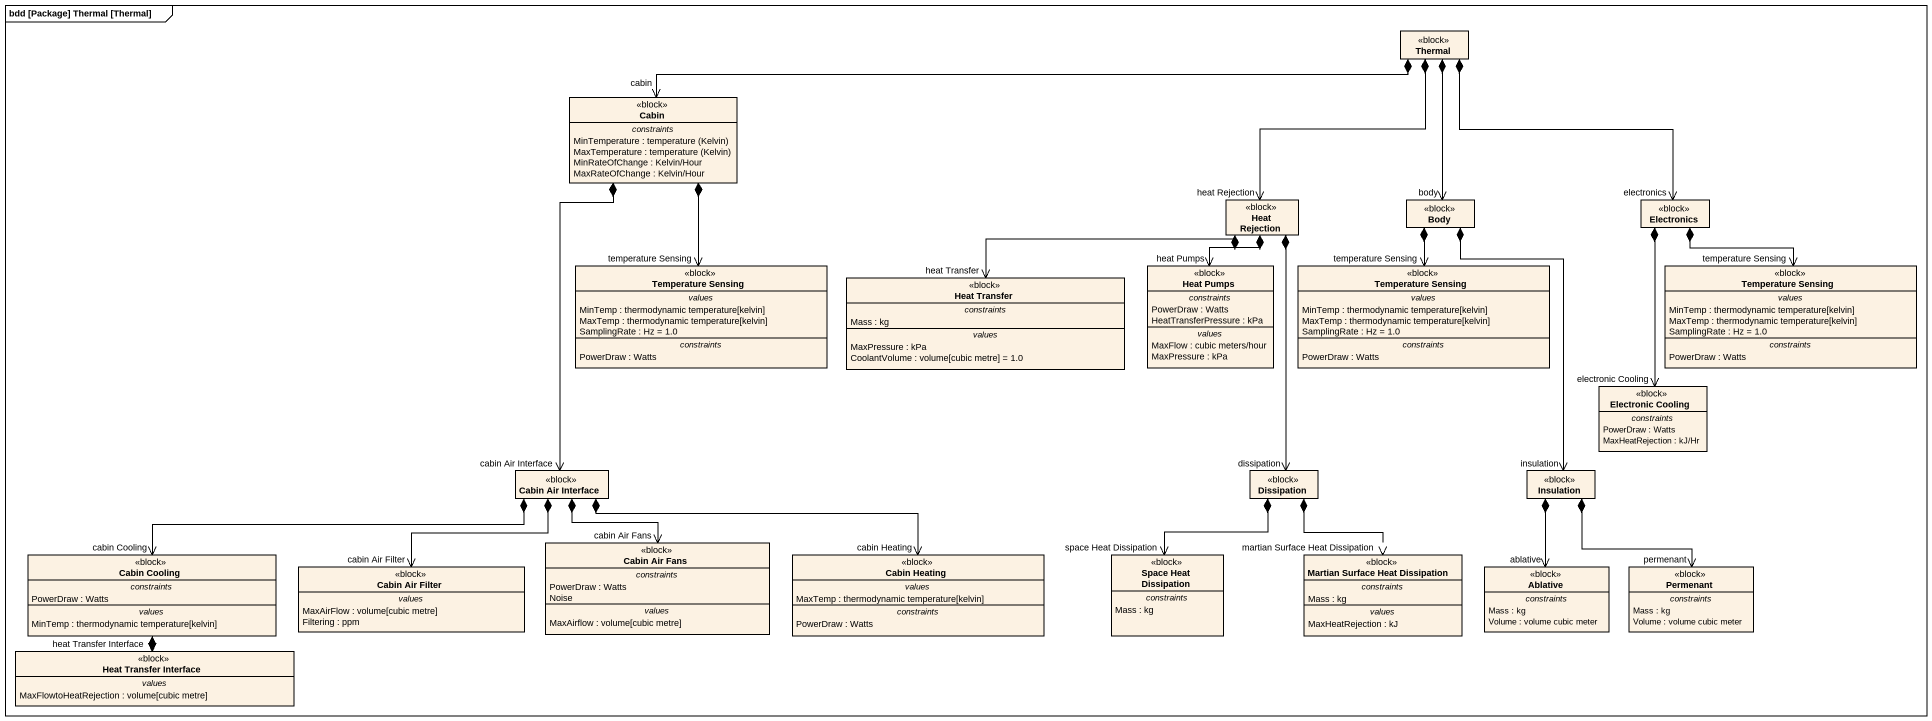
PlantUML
@startuml
mainframe bdd [Package] Thermal [Thermal]
hide circle
hide empty members
class Thermal <<block>>
class Cabin <<block>> {
  -- constraints --
  {field} MinTemperature : temperature (Kelvin)
  {field} MaxTemperature : temperature (Kelvin)
  MinRateOfChange : Kelvin/Hour
  MaxRateOfChange : Kelvin/Hour
}
class "Heat Rejection" as Heat_Rejection <<block>>
class Body <<block>>
class Electronics <<block>>
class "Temperature Sensing" as Temperature_Sensing <<block>> {
  -- values --
  MinTemp : thermodynamic temperature[kelvin]
  MaxTemp : thermodynamic temperature[kelvin]
  SamplingRate : Hz = 1.0
  -- constraints --
  PowerDraw : Watts
}
class "Heat Transfer" as Heat_Transfer <<block>> {
  -- constraints --
  Mass : kg
  -- values --
  MaxPressure : kPa
  CoolantVolume : volume[cubic metre] = 1.0
}
class "Heat Pumps" as Heat_Pumps <<block>> {
  -- constraints --
  PowerDraw : Watts
  HeatTransferPressure : kPa
  -- values --
  MaxFlow : cubic meters/hour
  MaxPressure : kPa
}
class "Temperature Sensing" as Temperature_Sensing_2 <<block>> {
  -- values --
  MinTemp : thermodynamic temperature[kelvin]
  MaxTemp : thermodynamic temperature[kelvin]
  SamplingRate : Hz = 1.0
  -- constraints --
  PowerDraw : Watts
}
class "Temperature Sensing" as Temperature_Sensing_3 <<block>> {
  -- values --
  MinTemp : thermodynamic temperature[kelvin]
  MaxTemp : thermodynamic temperature[kelvin]
  SamplingRate : Hz = 1.0
  -- constraints --
  PowerDraw : Watts
}
class "Electronic Cooling" as Electronic_Cooling <<block>> {
  -- constraints --
  PowerDraw : Watts
  MaxHeatRejection : kJ/Hr
}
class "Cabin Air Interface" as Cabin_Air_Interface <<block>>
class Dissipation <<block>>
class Insulation <<block>>
class "Cabin Air Fans" as Cabin_Air_Fans <<block>> {
  -- constraints --
  PowerDraw : Watts
  Noise
  -- values --
  MaxAirflow : volume[cubic metre]
}
class "Cabin Cooling" as Cabin_Cooling <<block>> {
  -- constraints --
  PowerDraw : Watts
  -- values --
  MinTemp : thermodynamic temperature[kelvin]
}
class "Cabin Air Filter" as Cabin_Air_Filter <<block>> {
  -- values --
  MaxAirFlow : volume[cubic metre]
  Filtering : ppm
}
class "Cabin Heating" as Cabin_Heating <<block>> {
  -- values --
  MaxTemp : thermodynamic temperature[kelvin]
  -- constraints --
  PowerDraw : Watts
}
class "Space Heat Dissipation" as Space_Heat_Dissipation <<block>> {
  -- constraints --
  Mass : kg
}
class "Martian Surface Heat Dissipation" as Martian_Surface_Heat <<block>> {
  -- constraints --
  Mass : kg
  -- values --
  MaxHeatRejection : kJ
}
class Ablative <<block>> {
  -- constraints --
  Mass : kg
  Volume : volume cubic meter
}
class Permenant <<block>> {
  -- constraints --
  Mass : kg
  Volume : volume cubic meter
}
class "Heat Transfer Interface" as Heat_Transfer_Interface <<block>> {
  -- values --
  MaxFlowtoHeatRejection : volume[cubic metre]
}
Thermal *-left-> "cabin" Cabin
Thermal *--> "heat Rejection" Heat_Rejection
Thermal *--> "body" Body
Thermal *--> "electronics" Electronics
Cabin *--> "temperature Sensing" Temperature_Sensing
Cabin *--> "cabin Air Interface" Cabin_Air_Interface
Heat_Rejection *-left-> "heat Transfer" Heat_Transfer
Heat_Rejection *--> "heat Pumps" Heat_Pumps
Heat_Rejection *--> "dissipation" Dissipation
Body *--> "temperature Sensing" Temperature_Sensing_2
Body *--> "insulation" Insulation
Electronics *--> "temperature Sensing" Temperature_Sensing_3
Electronics *--> "electronic Cooling" Electronic_Cooling
Cabin_Air_Interface *--> "cabin Air Fans" Cabin_Air_Fans
Cabin_Air_Interface *-left-> "cabin Cooling" Cabin_Cooling
Cabin_Air_Interface *--> "cabin Air Filter" Cabin_Air_Filter
Cabin_Air_Interface *-right-> "cabin Heating" Cabin_Heating
Dissipation *--> "space Heat Dissipation" Space_Heat_Dissipation
Dissipation *--> "martian Surface Heat Dissipation" Martian_Surface_Heat
Insulation *--> "ablative" Ablative
Insulation *--> "permenant" Permenant
Cabin_Cooling *--> "heat Transfer Interface" Heat_Transfer_Interface
@enduml
